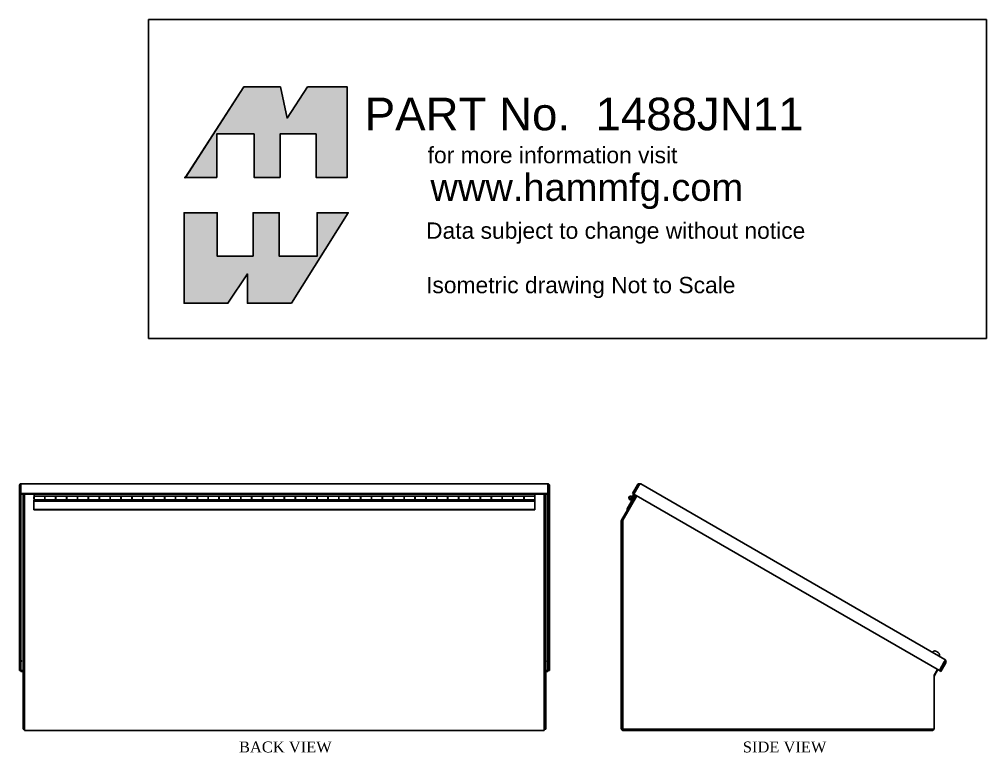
# Model space of a CAD drawing. Extents: x -38 to 63, y -32 to 27.
# Drawn here: x -37.67 to 6.75, y -13.48 to 20.2 of the extents above; entities that cross this region are included whole.
import ezdxf
from ezdxf.enums import TextEntityAlignment as Align

# ---------------------------------------------------------------- set-up
doc = ezdxf.new("R2010")
doc.units = 0
doc.header["$MEASUREMENT"] = 0
doc.layers.get('0').update_dxf_attribs({"linetype": 'CONTINUOUS'})
for name, color, linetype in [('COM44081', 7, 'CONTINUOUS'), ('COM44081-1', 7, 'CONTINUOUS'), ('COM44101', 7, 'CONTINUOUS'), ('COM44117', 7, 'CONTINUOUS'), ('COM55497', 7, 'CONTINUOUS'), ('DEFAULT', 7, 'CONTINUOUS'), ('SCS19475', 7, 'CONTINUOUS')]:
    doc.layers.add(name, color=color, linetype=linetype)
doc.styles.add('SEACAD_ARIAL_TTF', font='arial.ttf')
doc.styles.add('SEACAD_TIMES_TTF', font='times.ttf')

msp = doc.modelspace()

# ---------------------------------------------------------------- hatches: boundary and pattern name
at = {"layer": 'DEFAULT', "linetype": 'CONTINUOUS'}
for points in [[(-25.673, 17.096), (-27.365, 17.096), (-30.036, 12.941), (-28.607, 12.941), (-28.607, 14.933), (-26.894, 14.933), (-26.894, 12.941), (-25.694, 12.941), (-25.694, 14.933), (-24.045, 14.933), (-24.045, 12.941), (-22.61, 12.941), (-22.61, 17.096), (-24.431, 17.096), (-25.373, 15.661)], [(-26.937, 9.321), (-28.586, 9.321), (-28.586, 11.313), (-30.107, 11.313), (-30.107, 7.158), (-28.093, 7.158), (-27.194, 8.507), (-27.194, 7.158), (-25.18, 7.158), (-22.567, 11.313), (-24.002, 11.313), (-24.002, 9.321), (-25.737, 9.321), (-25.737, 11.313), (-26.937, 11.313)]]:
    msp.add_hatch(color=7, dxfattribs=at).paths.add_polyline_path(points)

# ---------------------------------------------------------------- linework, layer by layer
at = {"layer": 'COM44081', "color": 7, "linetype": 'CONTINUOUS'}
for p, q in [((-37.498, -1.614), (-37.498, -2.808)), ((-37.498, -2.808), (-37.498, -12.401)), ((-37.426, -2.808), (-37.498, -2.808)), ((-37.426, -12.401), (-37.498, -12.401))]:
    msp.add_line(p, q, dxfattribs=at)
at = {"layer": 'COM44081-1', "color": 7, "linetype": 'CONTINUOUS'}
for p, q in [((-13.498, -1.614), (-13.498, -2.808)), ((-9.318, -1.692), (-9.962, -2.808)), ((-13.498, -2.808), (-13.57, -2.808)), ((-13.498, -2.808), (-13.498, -12.401)), ((-9.962, -2.808), (-9.962, -12.401)), ((4.331, -9.928), (4.485, -9.661)), ((4.331, -12.401), (4.331, -9.928)), ((-13.498, -12.401), (-13.57, -12.401)), ((-9.962, -12.401), (4.331, -12.401))]:
    msp.add_line(p, q, dxfattribs=at)
at = {"layer": 'COM44101', "color": 7, "linetype": 'CONTINUOUS'}
for p, q in [((-37.67, -1.614), (-37.67, -1.22)), ((-37.598, -1.132), (-37.598, -1.22)), ((-37.598, -1.614), (-37.598, -1.22)), ((-37.597, -1.184), (-37.597, -1.13)), ((-13.4, -1.13), (-37.597, -1.13)), ((-37.597, -1.184), (-37.597, -1.578)), ((-13.4, -1.184), (-13.4, -1.13)), ((-13.4, -1.578), (-13.4, -1.184)), ((-13.399, -1.132), (-13.399, -1.22)), ((-13.399, -1.22), (-13.399, -1.614)), ((-13.327, -1.22), (-13.327, -1.614)), ((-9.515, -1.578), (-9.287, -1.184)), ((-9.452, -1.614), (-9.225, -1.22)), ((-9.224, -1.22), (-9.452, -1.614)), ((-9.174, -1.132), (-9.225, -1.22)), ((-9.224, -1.22), (-9.173, -1.132)), ((4.827, -9.208), (-9.14, -1.144)), ((-37.67, -1.614), (-37.67, -9.713)), ((-37.67, -1.614), (-37.598, -1.614)), ((-37.598, -1.614), (-37.598, -9.713)), ((-37.597, -1.578), (-37.597, -1.614)), ((-13.4, -1.578), (-37.597, -1.578)), ((-13.4, -1.614), (-37.597, -1.614)), ((-13.4, -1.578), (-13.4, -1.614)), ((-13.327, -1.614), (-13.399, -1.614)), ((-13.399, -9.713), (-13.399, -1.614)), ((-13.327, -9.713), (-13.327, -1.614)), ((-9.515, -1.578), (-9.452, -1.614)), ((4.576, -9.713), (-9.452, -1.614)), ((-37.597, -9.312), (-37.597, -9.32)), ((-37.597, -9.714), (-37.597, -9.32)), ((-13.4, -9.312), (-13.4, -9.32)), ((-13.4, -9.32), (-13.4, -9.714)), ((4.576, -9.713), (4.803, -9.319)), ((4.804, -9.32), (4.577, -9.714)), ((4.803, -9.319), (4.854, -9.231)), ((4.855, -9.231), (4.804, -9.32)), ((-37.67, -9.713), (-37.598, -9.713)), ((-37.597, -9.75), (-37.597, -9.714)), ((-37.597, -9.714), (-37.498, -9.714)), ((-37.597, -9.75), (-37.498, -9.75)), ((-13.498, -9.714), (-13.4, -9.714)), ((-13.498, -9.75), (-13.4, -9.75)), ((-13.4, -9.75), (-13.4, -9.714)), ((-13.327, -9.713), (-13.399, -9.713)), ((4.639, -9.75), (4.577, -9.714)), ((4.866, -9.356), (4.639, -9.75))]:
    msp.add_line(p, q, dxfattribs=at)
for centre, radius, start, end in [((-9.194, -1.238), 0.108, 79.4712, 150), ((-9.194, -1.238), 0.036, 137.9945, 150), ((-9.194, -1.238), 0.108, 60, 79.4712), ((4.773, -9.302), 0.036, 330, 342.0055), ((4.773, -9.302), 0.108, 40.5288, 60), ((4.773, -9.302), 0.108, 330, 40.5288)]:
    msp.add_arc(centre, radius, start, end, dxfattribs=at)
for points, weights in [([(-37.598, -1.132), (-37.67, -1.154), (-37.67, -1.22)], [1, 0.816496580928, 1]), ([(-37.597, -1.214), (-37.598, -1.217), (-37.598, -1.22)], [1, 0.994516901306, 1]), ([(-13.399, -1.22), (-13.399, -1.217), (-13.4, -1.214)], [1, 0.994516901326, 1]), ([(-13.327, -1.22), (-13.327, -1.154), (-13.399, -1.132)], [1, 0.816496580928, 1]), ([(-9.14, -1.144), (-9.155, -1.135), (-9.173, -1.132)], [1, 0.985598559653, 1]), ([(-37.562, -9.27), (-37.598, -9.288), (-37.598, -9.319)], [1, 0.707106781187, 1]), ([(-37.562, -9.27), (-37.597, -9.288), (-37.597, -9.32)], [1, 0.707106781186, 1]), ([(-13.399, -9.319), (-13.399, -9.288), (-13.435, -9.27)], [1, 0.707106781187, 1]), ([(-13.4, -9.32), (-13.4, -9.288), (-13.435, -9.27)], [1, 0.707106781187, 1]), ([(4.854, -9.231), (4.843, -9.217), (4.827, -9.208)], [1, 0.985598559654, 1])]:
    msp.add_rational_spline(points, weights, degree=2, dxfattribs=at)
at = {"layer": 'COM44117', "color": 7, "linetype": 'CONTINUOUS'}
for p, q in [((-37.426, -1.614), (-37.426, -2.809)), ((-13.57, -1.614), (-13.57, -2.809)), ((-9.36, -1.667), (-10.02, -2.809)), ((-37.426, -2.809), (-37.426, -2.863)), ((-37.426, -2.863), (-37.426, -12.365)), ((-13.57, -2.809), (-13.57, -2.863)), ((-13.57, -2.863), (-13.57, -12.365)), ((-10.034, -2.863), (-10.034, -12.365)), ((4.335, -9.965), (4.504, -9.672)), ((-37.426, -12.365), (-37.426, -12.473)), ((-13.57, -12.365), (-13.57, -12.473)), ((-37.426, -12.473), (-13.57, -12.473)), ((-9.926, -12.473), (4.223, -12.473))]:
    msp.add_line(p, q, dxfattribs=at)
for centre, radius, start, end in [((-9.926, -2.863), 0.108, 150, 180), ((4.367, -9.983), 0.036, 150, 180), ((-9.926, -12.365), 0.108, 180, 270), ((4.223, -12.365), 0.108, 270, 340.5288)]:
    msp.add_arc(centre, radius, start, end, dxfattribs=at)
at = {"layer": 'COM55497', "color": 7, "linetype": 'CONTINUOUS'}
for p, q in [((-9.251, -1.266), (-9.251, -1.266)), ((-36.998, -1.739), (-36.998, -1.829)), ((-36.993, -1.739), (-36.998, -1.739)), ((-36.993, -1.614), (-36.993, -1.697)), ((-36.993, -1.697), (-36.993, -1.871)), ((-36.503, -1.697), (-36.993, -1.697)), ((-36.503, -1.697), (-36.503, -1.871)), ((-36.493, -1.715), (-36.503, -1.715)), ((-36.493, -1.735), (-36.503, -1.735)), ((-36.493, -1.739), (-36.503, -1.739)), ((-36.493, -1.871), (-36.493, -1.697)), ((-36.003, -1.697), (-36.493, -1.697)), ((-36.003, -1.697), (-36.003, -1.871)), ((-35.993, -1.715), (-36.003, -1.715)), ((-35.993, -1.735), (-36.003, -1.735)), ((-35.993, -1.739), (-36.003, -1.739)), ((-35.993, -1.871), (-35.993, -1.697)), ((-35.503, -1.697), (-35.993, -1.697)), ((-35.503, -1.697), (-35.503, -1.871)), ((-35.493, -1.715), (-35.503, -1.715)), ((-35.493, -1.735), (-35.503, -1.735)), ((-35.493, -1.739), (-35.503, -1.739)), ((-35.493, -1.871), (-35.493, -1.697)), ((-35.003, -1.697), (-35.493, -1.697)), ((-35.003, -1.697), (-35.003, -1.871)), ((-34.993, -1.715), (-35.003, -1.715)), ((-34.993, -1.735), (-35.003, -1.735)), ((-34.993, -1.739), (-35.003, -1.739)), ((-34.993, -1.871), (-34.993, -1.697)), ((-34.503, -1.697), (-34.993, -1.697)), ((-34.503, -1.697), (-34.503, -1.871)), ((-34.493, -1.715), (-34.503, -1.715)), ((-34.493, -1.735), (-34.503, -1.735)), ((-34.493, -1.739), (-34.503, -1.739)), ((-34.493, -1.871), (-34.493, -1.697)), ((-34.003, -1.697), (-34.493, -1.697)), ((-34.003, -1.697), (-34.003, -1.871)), ((-33.993, -1.715), (-34.003, -1.715)), ((-33.993, -1.735), (-34.003, -1.735)), ((-33.993, -1.739), (-34.003, -1.739)), ((-33.993, -1.871), (-33.993, -1.697)), ((-33.503, -1.697), (-33.993, -1.697)), ((-33.503, -1.697), (-33.503, -1.871)), ((-33.493, -1.715), (-33.503, -1.715)), ((-33.493, -1.735), (-33.503, -1.735)), ((-33.493, -1.739), (-33.503, -1.739)), ((-33.493, -1.871), (-33.493, -1.697)), ((-33.003, -1.697), (-33.493, -1.697)), ((-33.003, -1.697), (-33.003, -1.871)), ((-32.993, -1.715), (-33.003, -1.715)), ((-32.993, -1.735), (-33.003, -1.735)), ((-32.993, -1.739), (-33.003, -1.739)), ((-32.993, -1.871), (-32.993, -1.697)), ((-32.503, -1.697), (-32.993, -1.697)), ((-32.503, -1.697), (-32.503, -1.871)), ((-32.493, -1.715), (-32.503, -1.715)), ((-32.493, -1.735), (-32.503, -1.735)), ((-32.493, -1.739), (-32.503, -1.739)), ((-32.493, -1.871), (-32.493, -1.697)), ((-32.003, -1.697), (-32.493, -1.697)), ((-32.003, -1.697), (-32.003, -1.871)), ((-31.993, -1.715), (-32.003, -1.715)), ((-31.993, -1.735), (-32.003, -1.735)), ((-31.993, -1.739), (-32.003, -1.739)), ((-31.993, -1.871), (-31.993, -1.697)), ((-31.503, -1.697), (-31.993, -1.697)), ((-31.503, -1.697), (-31.503, -1.871)), ((-31.493, -1.715), (-31.503, -1.715)), ((-31.493, -1.735), (-31.503, -1.735)), ((-31.493, -1.739), (-31.503, -1.739)), ((-31.493, -1.871), (-31.493, -1.697)), ((-31.003, -1.697), (-31.493, -1.697)), ((-31.003, -1.697), (-31.003, -1.871)), ((-30.993, -1.715), (-31.003, -1.715)), ((-30.993, -1.735), (-31.003, -1.735)), ((-30.993, -1.739), (-31.003, -1.739)), ((-30.993, -1.871), (-30.993, -1.697)), ((-30.503, -1.697), (-30.993, -1.697)), ((-30.503, -1.697), (-30.503, -1.871)), ((-30.493, -1.715), (-30.503, -1.715)), ((-30.493, -1.735), (-30.503, -1.735)), ((-30.493, -1.739), (-30.503, -1.739)), ((-30.493, -1.871), (-30.493, -1.697)), ((-30.003, -1.697), (-30.493, -1.697)), ((-30.003, -1.697), (-30.003, -1.871)), ((-29.993, -1.715), (-30.003, -1.715)), ((-29.993, -1.735), (-30.003, -1.735)), ((-29.993, -1.739), (-30.003, -1.739)), ((-29.993, -1.871), (-29.993, -1.697)), ((-29.503, -1.697), (-29.993, -1.697)), ((-29.503, -1.697), (-29.503, -1.871)), ((-29.493, -1.715), (-29.503, -1.715)), ((-29.493, -1.735), (-29.503, -1.735)), ((-29.493, -1.739), (-29.503, -1.739)), ((-29.493, -1.871), (-29.493, -1.697)), ((-29.003, -1.697), (-29.493, -1.697)), ((-29.003, -1.697), (-29.003, -1.871)), ((-28.993, -1.715), (-29.003, -1.715)), ((-28.993, -1.735), (-29.003, -1.735)), ((-28.993, -1.739), (-29.003, -1.739)), ((-28.993, -1.871), (-28.993, -1.697)), ((-28.503, -1.697), (-28.993, -1.697)), ((-28.503, -1.697), (-28.503, -1.871)), ((-28.493, -1.715), (-28.503, -1.715)), ((-28.493, -1.735), (-28.503, -1.735)), ((-28.493, -1.739), (-28.503, -1.739)), ((-28.493, -1.871), (-28.493, -1.697)), ((-28.003, -1.697), (-28.493, -1.697)), ((-28.003, -1.697), (-28.003, -1.871)), ((-27.993, -1.715), (-28.003, -1.715)), ((-27.993, -1.735), (-28.003, -1.735)), ((-27.993, -1.739), (-28.003, -1.739)), ((-27.993, -1.871), (-27.993, -1.697)), ((-27.503, -1.697), (-27.993, -1.697)), ((-27.503, -1.697), (-27.503, -1.871)), ((-27.493, -1.715), (-27.503, -1.715)), ((-27.493, -1.735), (-27.503, -1.735)), ((-27.493, -1.739), (-27.503, -1.739)), ((-27.493, -1.871), (-27.493, -1.697)), ((-27.003, -1.697), (-27.493, -1.697)), ((-27.003, -1.697), (-27.003, -1.871)), ((-26.993, -1.715), (-27.003, -1.715)), ((-26.993, -1.735), (-27.003, -1.735)), ((-26.993, -1.739), (-27.003, -1.739)), ((-26.993, -1.871), (-26.993, -1.697)), ((-26.503, -1.697), (-26.993, -1.697)), ((-26.503, -1.697), (-26.503, -1.871)), ((-26.493, -1.715), (-26.503, -1.715)), ((-26.493, -1.735), (-26.503, -1.735)), ((-26.493, -1.739), (-26.503, -1.739)), ((-26.493, -1.871), (-26.493, -1.697)), ((-26.003, -1.697), (-26.493, -1.697)), ((-26.003, -1.697), (-26.003, -1.871)), ((-25.993, -1.715), (-26.003, -1.715)), ((-25.993, -1.735), (-26.003, -1.735)), ((-25.993, -1.739), (-26.003, -1.739)), ((-25.993, -1.871), (-25.993, -1.697)), ((-25.503, -1.697), (-25.993, -1.697)), ((-25.503, -1.697), (-25.503, -1.871)), ((-25.493, -1.715), (-25.503, -1.715)), ((-25.493, -1.735), (-25.503, -1.735)), ((-25.493, -1.739), (-25.503, -1.739)), ((-25.493, -1.871), (-25.493, -1.697)), ((-25.003, -1.697), (-25.493, -1.697)), ((-25.003, -1.697), (-25.003, -1.871)), ((-24.993, -1.715), (-25.003, -1.715)), ((-24.993, -1.735), (-25.003, -1.735)), ((-24.993, -1.739), (-25.003, -1.739)), ((-24.993, -1.871), (-24.993, -1.697)), ((-24.503, -1.697), (-24.993, -1.697)), ((-24.503, -1.697), (-24.503, -1.871)), ((-24.493, -1.715), (-24.503, -1.715)), ((-24.493, -1.735), (-24.503, -1.735)), ((-24.493, -1.739), (-24.503, -1.739)), ((-24.493, -1.871), (-24.493, -1.697)), ((-24.003, -1.697), (-24.493, -1.697)), ((-24.003, -1.697), (-24.003, -1.871)), ((-23.993, -1.715), (-24.003, -1.715)), ((-23.993, -1.735), (-24.003, -1.735)), ((-23.993, -1.739), (-24.003, -1.739)), ((-23.993, -1.871), (-23.993, -1.697)), ((-23.503, -1.697), (-23.993, -1.697)), ((-23.503, -1.697), (-23.503, -1.871)), ((-23.493, -1.715), (-23.503, -1.715)), ((-23.493, -1.735), (-23.503, -1.735)), ((-23.493, -1.739), (-23.503, -1.739)), ((-23.493, -1.871), (-23.493, -1.697)), ((-23.003, -1.697), (-23.493, -1.697)), ((-23.003, -1.697), (-23.003, -1.871)), ((-22.993, -1.715), (-23.003, -1.715)), ((-22.993, -1.735), (-23.003, -1.735)), ((-22.993, -1.739), (-23.003, -1.739)), ((-22.993, -1.871), (-22.993, -1.697)), ((-22.503, -1.697), (-22.993, -1.697)), ((-22.503, -1.697), (-22.503, -1.871)), ((-22.493, -1.715), (-22.503, -1.715)), ((-22.493, -1.735), (-22.503, -1.735)), ((-22.493, -1.739), (-22.503, -1.739)), ((-22.493, -1.871), (-22.493, -1.697)), ((-22.003, -1.697), (-22.493, -1.697)), ((-22.003, -1.697), (-22.003, -1.871)), ((-21.993, -1.715), (-22.003, -1.715)), ((-21.993, -1.735), (-22.003, -1.735)), ((-21.993, -1.739), (-22.003, -1.739)), ((-21.993, -1.871), (-21.993, -1.697)), ((-21.503, -1.697), (-21.993, -1.697)), ((-21.503, -1.697), (-21.503, -1.871)), ((-21.493, -1.715), (-21.503, -1.715)), ((-21.493, -1.735), (-21.503, -1.735)), ((-21.493, -1.739), (-21.503, -1.739)), ((-21.493, -1.871), (-21.493, -1.697)), ((-21.003, -1.697), (-21.493, -1.697)), ((-21.003, -1.697), (-21.003, -1.871)), ((-20.993, -1.715), (-21.003, -1.715)), ((-20.993, -1.735), (-21.003, -1.735)), ((-20.993, -1.739), (-21.003, -1.739)), ((-20.993, -1.871), (-20.993, -1.697)), ((-20.503, -1.697), (-20.993, -1.697)), ((-20.503, -1.697), (-20.503, -1.871)), ((-20.493, -1.715), (-20.503, -1.715)), ((-20.493, -1.735), (-20.503, -1.735)), ((-20.493, -1.739), (-20.503, -1.739)), ((-20.493, -1.871), (-20.493, -1.697)), ((-20.003, -1.697), (-20.493, -1.697)), ((-20.003, -1.697), (-20.003, -1.871)), ((-19.993, -1.715), (-20.003, -1.715)), ((-19.993, -1.735), (-20.003, -1.735)), ((-19.993, -1.739), (-20.003, -1.739)), ((-19.993, -1.871), (-19.993, -1.697)), ((-19.503, -1.697), (-19.993, -1.697)), ((-19.503, -1.697), (-19.503, -1.871)), ((-19.493, -1.715), (-19.503, -1.715)), ((-19.493, -1.735), (-19.503, -1.735)), ((-19.493, -1.739), (-19.503, -1.739)), ((-19.493, -1.871), (-19.493, -1.697)), ((-19.003, -1.697), (-19.493, -1.697)), ((-19.003, -1.697), (-19.003, -1.871)), ((-18.993, -1.715), (-19.003, -1.715)), ((-18.993, -1.735), (-19.003, -1.735)), ((-18.993, -1.739), (-19.003, -1.739)), ((-18.993, -1.871), (-18.993, -1.697)), ((-18.503, -1.697), (-18.993, -1.697)), ((-18.503, -1.697), (-18.503, -1.871)), ((-18.493, -1.715), (-18.503, -1.715)), ((-18.493, -1.735), (-18.503, -1.735)), ((-18.493, -1.739), (-18.503, -1.739)), ((-18.493, -1.871), (-18.493, -1.697)), ((-18.003, -1.697), (-18.493, -1.697)), ((-18.003, -1.697), (-18.003, -1.871)), ((-17.993, -1.715), (-18.003, -1.715)), ((-17.993, -1.735), (-18.003, -1.735)), ((-17.993, -1.739), (-18.003, -1.739)), ((-17.993, -1.871), (-17.993, -1.697)), ((-17.503, -1.697), (-17.993, -1.697)), ((-17.503, -1.697), (-17.503, -1.871)), ((-17.493, -1.715), (-17.503, -1.715)), ((-17.493, -1.735), (-17.503, -1.735)), ((-17.493, -1.739), (-17.503, -1.739)), ((-17.493, -1.871), (-17.493, -1.697)), ((-17.003, -1.697), (-17.493, -1.697)), ((-17.003, -1.697), (-17.003, -1.871)), ((-16.993, -1.715), (-17.003, -1.715)), ((-16.993, -1.735), (-17.003, -1.735)), ((-16.993, -1.739), (-17.003, -1.739)), ((-16.993, -1.871), (-16.993, -1.697)), ((-16.503, -1.697), (-16.993, -1.697)), ((-16.503, -1.697), (-16.503, -1.871)), ((-16.493, -1.715), (-16.503, -1.715)), ((-16.493, -1.735), (-16.503, -1.735)), ((-16.493, -1.739), (-16.503, -1.739)), ((-16.493, -1.871), (-16.493, -1.697)), ((-16.003, -1.697), (-16.493, -1.697)), ((-16.003, -1.697), (-16.003, -1.871)), ((-15.993, -1.715), (-16.003, -1.715)), ((-15.993, -1.735), (-16.003, -1.735)), ((-15.993, -1.739), (-16.003, -1.739)), ((-15.993, -1.871), (-15.993, -1.697)), ((-15.503, -1.697), (-15.993, -1.697)), ((-15.503, -1.697), (-15.503, -1.871)), ((-15.493, -1.715), (-15.503, -1.715)), ((-15.493, -1.735), (-15.503, -1.735)), ((-15.493, -1.739), (-15.503, -1.739)), ((-15.493, -1.871), (-15.493, -1.697)), ((-15.003, -1.697), (-15.493, -1.697)), ((-15.003, -1.697), (-15.003, -1.871)), ((-14.993, -1.715), (-15.003, -1.715)), ((-14.993, -1.735), (-15.003, -1.735)), ((-14.993, -1.739), (-15.003, -1.739)), ((-14.993, -1.871), (-14.993, -1.697)), ((-14.503, -1.697), (-14.993, -1.697)), ((-14.503, -1.697), (-14.503, -1.871)), ((-14.493, -1.715), (-14.503, -1.715)), ((-14.493, -1.735), (-14.503, -1.735)), ((-14.493, -1.739), (-14.503, -1.739)), ((-14.493, -1.871), (-14.493, -1.697)), ((-14.003, -1.697), (-14.493, -1.697)), ((-14.003, -1.697), (-14.003, -1.871)), ((-13.998, -1.715), (-14.003, -1.715)), ((-13.998, -1.735), (-14.003, -1.735)), ((-13.998, -1.739), (-14.003, -1.739)), ((-13.998, -1.715), (-13.998, -1.614)), ((-13.998, -1.715), (-13.998, -1.735)), ((-13.998, -1.739), (-13.998, -1.829)), ((-9.51, -1.715), (-9.527, -1.743)), ((-9.518, -1.81), (-9.475, -1.735)), ((-9.51, -1.715), (-9.452, -1.614)), ((-9.51, -1.715), (-9.475, -1.735)), ((-9.417, -1.635), (-9.475, -1.735)), ((-36.998, -1.829), (-36.993, -1.829)), ((-36.998, -1.935), (-36.998, -1.894)), ((-36.998, -1.894), (-36.493, -1.894)), ((-36.998, -2.312), (-36.998, -1.935)), ((-13.998, -1.935), (-36.998, -1.935)), ((-36.993, -1.871), (-36.503, -1.871)), ((-36.503, -1.829), (-36.493, -1.829)), ((-36.493, -1.894), (-36.493, -1.871)), ((-36.493, -1.871), (-36.003, -1.871)), ((-36.003, -1.829), (-35.993, -1.829)), ((-36.003, -1.871), (-36.003, -1.894)), ((-36.003, -1.894), (-35.493, -1.894)), ((-35.993, -1.871), (-35.503, -1.871)), ((-35.503, -1.829), (-35.493, -1.829)), ((-35.493, -1.894), (-35.493, -1.871)), ((-35.493, -1.871), (-35.003, -1.871)), ((-35.003, -1.829), (-34.993, -1.829)), ((-35.003, -1.871), (-35.003, -1.894)), ((-35.003, -1.894), (-34.493, -1.894)), ((-34.993, -1.871), (-34.503, -1.871)), ((-34.503, -1.829), (-34.493, -1.829)), ((-34.493, -1.894), (-34.493, -1.871)), ((-34.493, -1.871), (-34.003, -1.871)), ((-34.003, -1.829), (-33.993, -1.829)), ((-34.003, -1.871), (-34.003, -1.894)), ((-34.003, -1.894), (-33.493, -1.894)), ((-33.993, -1.871), (-33.503, -1.871)), ((-33.503, -1.829), (-33.493, -1.829)), ((-33.493, -1.894), (-33.493, -1.871)), ((-33.493, -1.871), (-33.003, -1.871)), ((-33.003, -1.829), (-32.993, -1.829)), ((-33.003, -1.871), (-33.003, -1.894)), ((-33.003, -1.894), (-32.493, -1.894)), ((-32.993, -1.871), (-32.503, -1.871)), ((-32.503, -1.829), (-32.493, -1.829)), ((-32.493, -1.894), (-32.493, -1.871)), ((-32.493, -1.871), (-32.003, -1.871)), ((-32.003, -1.829), (-31.993, -1.829)), ((-32.003, -1.871), (-32.003, -1.894)), ((-32.003, -1.894), (-31.493, -1.894)), ((-31.993, -1.871), (-31.503, -1.871)), ((-31.503, -1.829), (-31.493, -1.829)), ((-31.493, -1.894), (-31.493, -1.871)), ((-31.493, -1.871), (-31.003, -1.871)), ((-31.003, -1.829), (-30.993, -1.829)), ((-31.003, -1.871), (-31.003, -1.894)), ((-31.003, -1.894), (-30.493, -1.894)), ((-30.993, -1.871), (-30.503, -1.871)), ((-30.503, -1.829), (-30.493, -1.829)), ((-30.493, -1.894), (-30.493, -1.871)), ((-30.493, -1.871), (-30.003, -1.871)), ((-30.003, -1.829), (-29.993, -1.829)), ((-30.003, -1.871), (-30.003, -1.894)), ((-30.003, -1.894), (-29.493, -1.894)), ((-29.993, -1.871), (-29.503, -1.871)), ((-29.503, -1.829), (-29.493, -1.829)), ((-29.493, -1.894), (-29.493, -1.871)), ((-29.493, -1.871), (-29.003, -1.871)), ((-29.003, -1.829), (-28.993, -1.829)), ((-29.003, -1.871), (-29.003, -1.894)), ((-29.003, -1.894), (-28.493, -1.894)), ((-28.993, -1.871), (-28.503, -1.871)), ((-28.503, -1.829), (-28.493, -1.829)), ((-28.493, -1.894), (-28.493, -1.871)), ((-28.493, -1.871), (-28.003, -1.871)), ((-28.003, -1.829), (-27.993, -1.829)), ((-28.003, -1.871), (-28.003, -1.894)), ((-28.003, -1.894), (-27.493, -1.894)), ((-27.993, -1.871), (-27.503, -1.871)), ((-27.503, -1.829), (-27.493, -1.829)), ((-27.493, -1.894), (-27.493, -1.871)), ((-27.493, -1.871), (-27.003, -1.871)), ((-27.003, -1.829), (-26.993, -1.829)), ((-27.003, -1.871), (-27.003, -1.894)), ((-27.003, -1.894), (-26.493, -1.894)), ((-26.993, -1.871), (-26.503, -1.871)), ((-26.503, -1.829), (-26.493, -1.829)), ((-26.493, -1.894), (-26.493, -1.871)), ((-26.493, -1.871), (-26.003, -1.871)), ((-26.003, -1.829), (-25.993, -1.829)), ((-26.003, -1.871), (-26.003, -1.894)), ((-26.003, -1.894), (-25.493, -1.894)), ((-25.993, -1.871), (-25.503, -1.871)), ((-25.503, -1.829), (-25.493, -1.829)), ((-25.493, -1.894), (-25.493, -1.871)), ((-25.493, -1.871), (-25.003, -1.871)), ((-25.003, -1.829), (-24.993, -1.829)), ((-25.003, -1.871), (-25.003, -1.894)), ((-25.003, -1.894), (-24.493, -1.894)), ((-24.993, -1.871), (-24.503, -1.871)), ((-24.503, -1.829), (-24.493, -1.829)), ((-24.493, -1.894), (-24.493, -1.871)), ((-24.493, -1.871), (-24.003, -1.871)), ((-24.003, -1.829), (-23.993, -1.829)), ((-24.003, -1.871), (-24.003, -1.894)), ((-24.003, -1.894), (-23.493, -1.894)), ((-23.993, -1.871), (-23.503, -1.871)), ((-23.503, -1.829), (-23.493, -1.829)), ((-23.493, -1.894), (-23.493, -1.871)), ((-23.493, -1.871), (-23.003, -1.871)), ((-23.003, -1.829), (-22.993, -1.829)), ((-23.003, -1.871), (-23.003, -1.894)), ((-23.003, -1.894), (-22.493, -1.894)), ((-22.993, -1.871), (-22.503, -1.871)), ((-22.503, -1.829), (-22.493, -1.829)), ((-22.493, -1.894), (-22.493, -1.871)), ((-22.493, -1.871), (-22.003, -1.871)), ((-22.003, -1.829), (-21.993, -1.829)), ((-22.003, -1.871), (-22.003, -1.894)), ((-22.003, -1.894), (-21.493, -1.894)), ((-21.993, -1.871), (-21.503, -1.871)), ((-21.503, -1.829), (-21.493, -1.829)), ((-21.493, -1.894), (-21.493, -1.871)), ((-21.493, -1.871), (-21.003, -1.871)), ((-21.003, -1.829), (-20.993, -1.829)), ((-21.003, -1.871), (-21.003, -1.894)), ((-21.003, -1.894), (-20.493, -1.894)), ((-20.993, -1.871), (-20.503, -1.871)), ((-20.503, -1.829), (-20.493, -1.829)), ((-20.493, -1.894), (-20.493, -1.871)), ((-20.493, -1.871), (-20.003, -1.871)), ((-20.003, -1.829), (-19.993, -1.829)), ((-20.003, -1.871), (-20.003, -1.894)), ((-20.003, -1.894), (-19.493, -1.894)), ((-19.993, -1.871), (-19.503, -1.871)), ((-19.503, -1.829), (-19.493, -1.829)), ((-19.493, -1.894), (-19.493, -1.871)), ((-19.493, -1.871), (-19.003, -1.871)), ((-19.003, -1.829), (-18.993, -1.829)), ((-19.003, -1.871), (-19.003, -1.894)), ((-19.003, -1.894), (-18.493, -1.894)), ((-18.993, -1.871), (-18.503, -1.871)), ((-18.503, -1.829), (-18.493, -1.829)), ((-18.493, -1.894), (-18.493, -1.871)), ((-18.493, -1.871), (-18.003, -1.871)), ((-18.003, -1.829), (-17.993, -1.829)), ((-18.003, -1.871), (-18.003, -1.894)), ((-18.003, -1.894), (-17.493, -1.894)), ((-17.993, -1.871), (-17.503, -1.871)), ((-17.503, -1.829), (-17.493, -1.829)), ((-17.493, -1.894), (-17.493, -1.871)), ((-17.493, -1.871), (-17.003, -1.871)), ((-17.003, -1.829), (-16.993, -1.829)), ((-17.003, -1.871), (-17.003, -1.894)), ((-17.003, -1.894), (-16.493, -1.894)), ((-16.993, -1.871), (-16.503, -1.871)), ((-16.503, -1.829), (-16.493, -1.829)), ((-16.493, -1.894), (-16.493, -1.871)), ((-16.493, -1.871), (-16.003, -1.871)), ((-16.003, -1.829), (-15.993, -1.829)), ((-16.003, -1.871), (-16.003, -1.894)), ((-16.003, -1.894), (-15.493, -1.894)), ((-15.993, -1.871), (-15.503, -1.871)), ((-15.503, -1.829), (-15.493, -1.829)), ((-15.493, -1.894), (-15.493, -1.871)), ((-15.493, -1.871), (-15.003, -1.871)), ((-15.003, -1.829), (-14.993, -1.829)), ((-15.003, -1.871), (-15.003, -1.894)), ((-15.003, -1.894), (-14.493, -1.894)), ((-14.993, -1.871), (-14.503, -1.871)), ((-14.503, -1.829), (-14.493, -1.829)), ((-14.493, -1.894), (-14.493, -1.871)), ((-14.493, -1.871), (-14.003, -1.871)), ((-14.003, -1.829), (-13.998, -1.829)), ((-14.003, -1.871), (-14.003, -1.894)), ((-14.003, -1.894), (-13.998, -1.894)), ((-13.998, -1.935), (-13.998, -1.894)), ((-13.998, -2.312), (-13.998, -1.935)), ((-9.78, -2.312), (-9.562, -1.935)), ((-9.588, -1.826), (-9.574, -1.866)), ((-9.562, -1.805), (-9.563, -1.804)), ((-9.558, -1.798), (-9.562, -1.805)), ((-9.562, -1.935), (-9.56, -1.894)), ((-9.558, -1.858), (-9.56, -1.894)), ((-9.56, -1.894), (-9.522, -1.896)), ((-9.558, -1.858), (-9.559, -1.784)), ((-9.522, -1.896), (-9.525, -1.953)), ((-9.522, -1.896), (-9.517, -1.789)), ((-36.998, -2.332), (-36.998, -2.312)), ((-13.998, -2.312), (-36.998, -2.312)), ((-13.998, -2.332), (-36.998, -2.332)), ((-13.998, -2.332), (-13.998, -2.312)), ((-9.744, -2.332), (-9.78, -2.312))]:
    msp.add_line(p, q, dxfattribs=at)
msp.add_circle((-9.604, -1.784), 0.045, dxfattribs=at)
for start, end in [(357, 290.1213), (290.1213, 301.4087)]:
    msp.add_arc((-9.604, -1.784), 0.087, start, end, dxfattribs=at)
at = {"layer": 'DEFAULT', "color": 7, "linetype": 'CONTINUOUS'}
for p, q in [((-31.739, 20.199), (6.747, 20.199)), ((-31.739, 5.539), (-31.739, 20.199)), ((6.747, 20.199), (6.747, 5.539)), ((-27.365, 17.096), (-30.064, 12.898)), ((-25.673, 17.096), (-27.365, 17.096)), ((-25.373, 15.661), (-25.673, 17.096)), ((-24.431, 17.096), (-25.373, 15.661)), ((-22.61, 17.096), (-24.431, 17.096)), ((-22.61, 12.941), (-22.61, 17.096)), ((-28.607, 14.933), (-26.894, 14.933)), ((-28.607, 12.941), (-28.607, 14.933)), ((-26.894, 14.933), (-26.894, 12.941)), ((-25.694, 14.933), (-24.045, 14.933)), ((-25.694, 12.941), (-25.694, 14.933)), ((-24.045, 14.933), (-24.045, 12.941)), ((-30.107, 12.941), (-28.607, 12.941)), ((-26.894, 12.941), (-25.694, 12.941)), ((-24.045, 12.941), (-22.61, 12.941)), ((-30.107, 11.313), (-28.586, 11.313)), ((-30.107, 7.158), (-30.107, 11.313)), ((-28.586, 11.313), (-28.586, 9.321)), ((-26.937, 11.313), (-25.737, 11.313)), ((-26.937, 9.321), (-26.937, 11.313)), ((-25.737, 11.313), (-25.737, 9.321)), ((-22.567, 11.313), (-25.18, 7.158)), ((-24.002, 11.313), (-22.567, 11.313)), ((-24.002, 9.321), (-24.002, 11.313)), ((-28.586, 9.321), (-26.937, 9.321)), ((-25.737, 9.321), (-24.002, 9.321)), ((-27.194, 8.507), (-28.093, 7.158)), ((-27.194, 7.158), (-27.194, 8.507)), ((-28.093, 7.158), (-30.107, 7.158)), ((-25.18, 7.158), (-27.194, 7.158)), ((6.747, 5.539), (-31.739, 5.539))]:
    msp.add_line(p, q, dxfattribs=at)
for points in [[(-25.673, 17.096), (-25.373, 15.661), (-24.431, 17.096), (-22.61, 17.096), (-22.61, 12.941), (-24.045, 12.941), (-24.045, 14.933), (-25.694, 14.933), (-25.694, 12.941), (-26.894, 12.941), (-26.894, 14.933), (-28.607, 14.933), (-28.607, 12.941), (-30.036, 12.941), (-27.365, 17.096), (-25.673, 17.096)], [(-25.673, 17.096), (-25.373, 15.661), (-24.431, 17.096), (-22.61, 17.096), (-22.61, 12.941), (-24.045, 12.941), (-24.045, 14.933), (-25.694, 14.933), (-25.694, 12.941), (-26.894, 12.941), (-26.894, 14.933), (-28.607, 14.933), (-28.607, 12.941), (-30.036, 12.941), (-27.365, 17.096), (-25.673, 17.096)], [(-25.673, 17.096), (-25.373, 15.661), (-24.431, 17.096), (-22.61, 17.096), (-22.61, 12.941), (-24.045, 12.941), (-24.045, 14.933), (-25.694, 14.933), (-25.694, 12.941), (-26.894, 12.941), (-26.894, 14.933), (-28.607, 14.933), (-28.607, 12.941), (-30.036, 12.941), (-27.365, 17.096), (-25.673, 17.096)], [(-25.673, 17.096), (-25.373, 15.661), (-24.431, 17.096), (-22.61, 17.096), (-22.61, 12.941), (-24.045, 12.941), (-24.045, 14.933), (-25.694, 14.933), (-25.694, 12.941), (-26.894, 12.941), (-26.894, 14.933), (-28.607, 14.933), (-28.607, 12.941), (-30.036, 12.941), (-27.365, 17.096), (-25.673, 17.096)], [(-25.673, 17.096), (-25.373, 15.661), (-24.431, 17.096), (-22.61, 17.096), (-22.61, 12.941), (-24.045, 12.941), (-24.045, 14.933), (-25.694, 14.933), (-25.694, 12.941), (-26.894, 12.941), (-26.894, 14.933), (-28.607, 14.933), (-28.607, 12.941), (-30.036, 12.941), (-27.365, 17.096), (-25.673, 17.096)], [(-26.937, 9.321), (-28.586, 9.321), (-28.586, 11.313), (-30.107, 11.313), (-30.107, 7.158), (-28.093, 7.158), (-27.194, 8.507), (-27.194, 7.158), (-25.18, 7.158), (-22.567, 11.313), (-24.002, 11.313), (-24.002, 9.321), (-25.737, 9.321), (-25.737, 11.313), (-26.937, 11.313), (-26.937, 9.321)], [(-26.937, 9.321), (-28.586, 9.321), (-28.586, 11.313), (-30.107, 11.313), (-30.107, 7.158), (-28.093, 7.158), (-27.194, 8.507), (-27.194, 7.158), (-25.18, 7.158), (-22.567, 11.313), (-24.002, 11.313), (-24.002, 9.321), (-25.737, 9.321), (-25.737, 11.313), (-26.937, 11.313), (-26.937, 9.321)], [(-26.937, 9.321), (-28.586, 9.321), (-28.586, 11.313), (-30.107, 11.313), (-30.107, 7.158), (-28.093, 7.158), (-27.194, 8.507), (-27.194, 7.158), (-25.18, 7.158), (-22.567, 11.313), (-24.002, 11.313), (-24.002, 9.321), (-25.737, 9.321), (-25.737, 11.313), (-26.937, 11.313), (-26.937, 9.321)], [(-26.937, 9.321), (-28.586, 9.321), (-28.586, 11.313), (-30.107, 11.313), (-30.107, 7.158), (-28.093, 7.158), (-27.194, 8.507), (-27.194, 7.158), (-25.18, 7.158), (-22.567, 11.313), (-24.002, 11.313), (-24.002, 9.321), (-25.737, 9.321), (-25.737, 11.313), (-26.937, 11.313), (-26.937, 9.321)], [(-26.937, 9.321), (-28.586, 9.321), (-28.586, 11.313), (-30.107, 11.313), (-30.107, 7.158), (-28.093, 7.158), (-27.194, 8.507), (-27.194, 7.158), (-25.18, 7.158), (-22.567, 11.313), (-24.002, 11.313), (-24.002, 9.321), (-25.737, 9.321), (-25.737, 11.313), (-26.937, 11.313), (-26.937, 9.321)]]:
    msp.add_lwpolyline(points, dxfattribs=at)
for points in [[(-25.673, 17.096), (-27.365, 17.096), (-30.036, 12.941), (-28.607, 12.941), (-28.607, 14.933), (-26.894, 14.933), (-26.894, 12.941), (-25.694, 12.941), (-25.694, 14.933), (-24.045, 14.933), (-24.045, 12.941), (-22.61, 12.941), (-22.61, 17.096), (-24.431, 17.096), (-25.373, 15.661), (-25.673, 17.096)], [(-26.937, 9.321), (-26.937, 11.313), (-25.737, 11.313), (-25.737, 9.321), (-24.002, 9.321), (-24.002, 11.313), (-22.567, 11.313), (-25.18, 7.158), (-27.194, 7.158), (-27.194, 8.507), (-28.093, 7.158), (-30.107, 7.158), (-30.107, 11.313), (-28.586, 11.313), (-28.586, 9.321), (-26.937, 9.321)]]:
    msp.add_lwpolyline(points, close=True, dxfattribs=at)
at = {"layer": 'SCS19475', "color": 7, "linetype": 'CONTINUOUS'}
for p, q in [((4.303, -8.827), (4.301, -8.826)), ((4.421, -8.826), (4.457, -8.847)), ((4.457, -8.847), (4.454, -8.851)), ((4.48, -8.866), (4.483, -8.862)), ((4.483, -8.862), (4.519, -8.883)), ((4.577, -8.986), (4.579, -8.987))]:
    msp.add_line(p, q, dxfattribs=at)
for centre, start, end in [((4.361, -8.936), 118.865, 151.3147), ((4.454, -8.989), 328.6853, 1.135)]:
    msp.add_arc(centre, 0.125, start, end, dxfattribs=at)
for points, knots in [([(4.303, -8.827), (4.312, -8.823), (4.321, -8.819), (4.341, -8.814), (4.351, -8.812), (4.372, -8.812), (4.382, -8.813), (4.402, -8.818), (4.411, -8.822), (4.421, -8.826)], [0, 0, 0, 0, 0.25, 0.25, 0.5, 0.5, 0.75, 0.75, 1, 1, 1, 1]), ([(4.454, -8.851), (4.459, -8.853), (4.463, -8.856), (4.472, -8.861), (4.476, -8.863), (4.48, -8.866)], [0, 0, 0, 0, 0.5, 0.5, 1, 1, 1, 1]), ([(4.519, -8.883), (4.527, -8.889), (4.535, -8.895), (4.549, -8.91), (4.555, -8.918), (4.565, -8.936), (4.569, -8.946), (4.574, -8.96), (4.575, -8.965), (4.576, -8.975), (4.577, -8.981), (4.577, -8.986)], [0, 0, 0, 0, 0.25, 0.25, 0.5, 0.5, 0.75, 0.75, 0.875, 0.875, 1, 1, 1, 1])]:
    msp.add_open_spline(points, degree=3, knots=knots, dxfattribs=at)

# ---------------------------------------------------------------- texts
at = {"color": 2, "linetype": 'CONTINUOUS', "style": 'SEACAD_TIMES_TTF'}
for s, p in [('BACK VIEW', (-27.584, -12.973)), ('SIDE VIEW', (-4.449, -12.973))]:
    msp.add_text(s, height=0.5, dxfattribs=at).set_placement(p, align=Align.TOP_LEFT)
at = {"layer": 'DEFAULT', "color": 7, "linetype": 'CONTINUOUS', "style": 'SEACAD_ARIAL_TTF'}
for s, height, p in [('PART No.  1488JN11', 1.5, (-21.811, 16.602)), ('for more information visit', 0.75, (-18.922, 14.34)), ('www.hammfg.com', 1.25, (-18.792, 13.111)), ('Data subject to change without notice', 0.75, (-18.994, 10.87)), ('Isometric drawing Not to Scale', 0.75, (-18.994, 8.37))]:
    msp.add_text(s, height=height, dxfattribs=at).set_placement(p, align=Align.TOP_LEFT)

doc.saveas('drawing.dxf')
